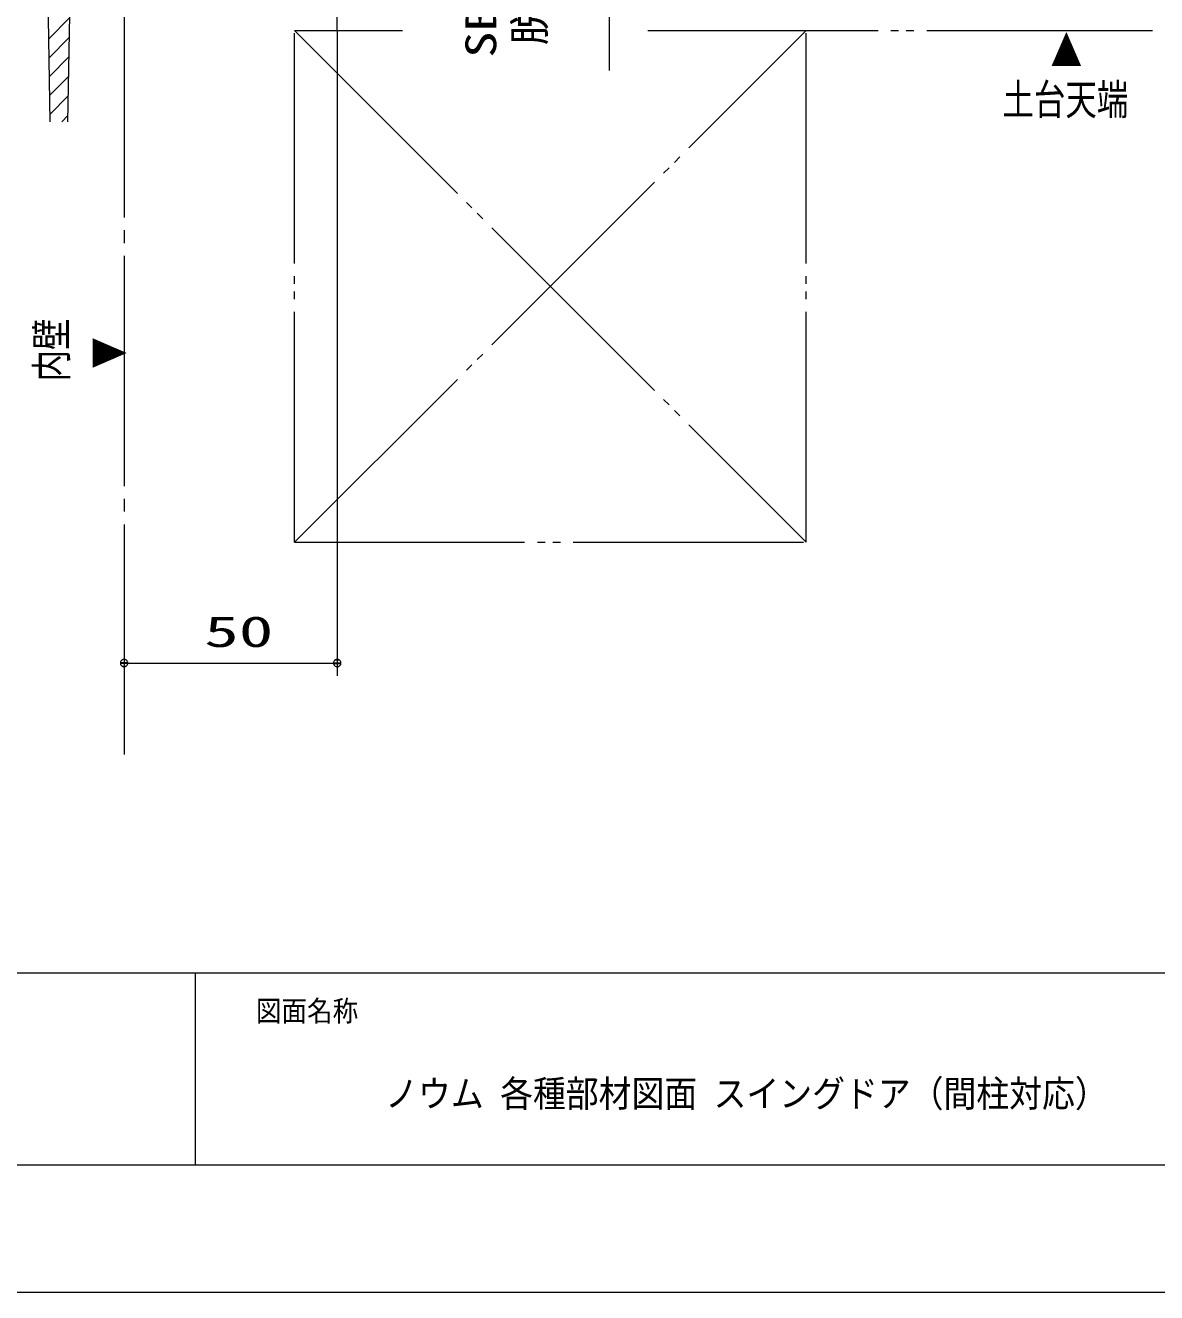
# Model space of a CAD drawing. Units: millimetres on the paper. Extents: x -305 to 305, y -152 to 152.
# Drawn here: x -214.3 to -125.8, y -148.5 to -49.4 of the extents above; entities that cross this region are included whole.
import ezdxf
from ezdxf.enums import TextEntityAlignment as Align

# ---------------------------------------------------------------- set-up
doc = ezdxf.new("R2010")
doc.units = ezdxf.units.MM
doc.linetypes.add('LONG_CHAIN', pattern=[21, 18, -1, 1, -1])
doc.linetypes.add('LONG_DOUBLE_CHAIN', pattern=[21.8, 18, -1, 0.6, -0.6, 0.6, -1])
for name, color, linetype, lineweight in [('0-1_TV', 7, 'Continuous', 9), ('0-2_0', 7, 'Continuous', 9), ('0-6_1図面枠', 7, 'Continuous', 9), ('0-7_図面枠', 3, 'Continuous', 9), ('0-8_DEFPOINTS', 7, 'Continuous', 9)]:
    doc.layers.add(name, color=color, linetype=linetype, lineweight=lineweight)
doc.styles.add('ＭＳ ゴシック', font='')
doc.styles.get('ＭＳ ゴシック').set_extended_font_data('MS Gothic')

# ---------------------------------------------------------------- blocks, each defined once
blk = doc.blocks.new('_DOTSMALL')
at = {"layer": '0-2_0'}
for p, q in [((0.0746, 0.1), (-0.0746, 0.1)), ((0.1223, -0.0248), (-0.1223, -0.0248))]:
    blk.add_line(p, q, dxfattribs=at)
for points in [[(0.125, 0), (0.124, 0.0157), (0.1211, 0.0311), (0.1162, 0.046), (0.1095, 0.0602), (0.1011, 0.0735), (0.0911, 0.0856), (0.0797, 0.0963), (0.067, 0.1055), (0.0532, 0.1131), (0.0386, 0.1189), (0.0234, 0.1228), (0.0078, 0.1248), (-0.0078, 0.1248), (-0.0234, 0.1228), (-0.0386, 0.1189), (-0.0532, 0.1131), (-0.067, 0.1055), (-0.0797, 0.0963), (-0.0911, 0.0856), (-0.1011, 0.0735), (-0.1095, 0.0602), (-0.1162, 0.046), (-0.1211, 0.0311), (-0.124, 0.0157), (-0.125, 0), (0, 0)], [(-0.125, 0), (-0.124, -0.0157), (-0.1211, -0.0311), (-0.1162, -0.046), (-0.1095, -0.0602), (-0.1011, -0.0735), (-0.0911, -0.0856), (-0.0797, -0.0963), (-0.067, -0.1055), (-0.0532, -0.1131), (-0.0386, -0.1189), (-0.0234, -0.1228), (-0.0078, -0.1248), (0.0078, -0.1248), (0.0234, -0.1228), (0.0386, -0.1189), (0.0532, -0.1131), (0.067, -0.1055), (0.0797, -0.0963), (0.0911, -0.0856), (0.1011, -0.0735), (0.1095, -0.0602), (0.1162, -0.046), (0.1211, -0.0311), (0.124, -0.0157), (0.125, 0), (0, 0)]]:
    blk.add_lwpolyline(points, close=True, dxfattribs=at)

msp = doc.modelspace()

# ---------------------------------------------------------------- linework, layer by layer
at = {"layer": '0-1_TV', "linetype": 'LONG_CHAIN'}
msp.add_line((-206.576, -25.417), (-206.576, -106.466), dxfattribs=at)
at = {"layer": '0-1_TV', "linetype": 'LONG_DOUBLE_CHAIN'}
for p, q in [((-189.91, -49.801), (-189.91, -29.801)), ((-193.265, -49.801), (-184.809, -49.801)), ((-193.243, -89.801), (-153.243, -49.801)), ((-193.243, -49.801), (-153.243, -89.801)), ((-193.243, -89.801), (-193.243, -49.801)), ((-165.629, -49.801), (-126.186, -49.801)), ((-153.243, -89.801), (-153.243, -49.801)), ((-193.265, -89.801), (-153.243, -89.801))]:
    msp.add_line(p, q, dxfattribs=at)
at = {"layer": '0-1_TV'}
for p, q in [((-168.649, -32.801), (-168.649, -52.91)), ((-212.35, -56.923), (-212.596, -42.809)), ((-210.971, -56.923), (-210.726, -42.837)), ((-212.463, -50.448), (-210.83, -48.814)), ((-212.437, -51.919), (-210.856, -50.338)), ((-189.91, -49.801), (-189.91, -100.262)), ((-212.412, -53.39), (-210.883, -51.861)), ((-212.386, -54.861), (-210.91, -53.384)), ((-212.36, -56.332), (-210.936, -54.908)), ((-211.454, -56.923), (-210.963, -56.431)), ((-206.576, -99.262), (-189.91, -99.262))]:
    msp.add_line(p, q, dxfattribs=at)
at = {"layer": '0-2_0'}
msp.add_line((-201.017, -123.498), (-201.017, -138.498), dxfattribs=at)
msp.add_line((-201.017, -123.498), (-201.017, -138.498), dxfattribs=at)
at = {"layer": '0-7_図面枠'}
msp.add_line((-291.017, -123.498), (108.983, -123.498), dxfattribs=at)
msp.add_lwpolyline([(-291.017, -138.498), (108.983, -138.498), (108.983, 138.502), (-291.017, 138.502)], close=True, dxfattribs=at)
at = {"layer": '0-8_DEFPOINTS'}
msp.add_line((118.983, -148.498), (-301.017, -148.498), dxfattribs=at)

# ---------------------------------------------------------------- block references
at = {"layer": '0-1_TV', "xscale": 2.32, "yscale": 2.32, "rotation": 180}
msp.add_blockref('_DOTSMALL', (-206.576, -99.262), dxfattribs=at)
at = {"layer": '0-1_TV', "xscale": 2.32, "yscale": 2.32}
msp.add_blockref('_DOTSMALL', (-189.91, -99.262), dxfattribs=at)

# ---------------------------------------------------------------- texts
at = {"layer": '0-1_TV', "style": 'ＭＳ ゴシック'}
for s, width, p in [('SBFL～', 1.25, (-176.761, -51.921)), ('脱衣FL', 1.05, (-172.948, -50.952)), ('内壁', 0.75, (-210.327, -77.229)), ('▼', 0.75, (-205.861, -76.244))]:
    msp.add_text(s, height=2.405, rotation=90, dxfattribs=dict(at, width=width)).set_placement(p, align=Align.BOTTOM_LEFT)
for s, width, p in [('▲', 0.75, (-134.138, -53.331)), ('土台天端', 0.75, (-137.906, -57.106)), ('50', 1.65, (-200.306, -98.725))]:
    msp.add_text(s, height=2.405, dxfattribs=dict(at, width=width)).set_placement(p, align=Align.BOTTOM_LEFT)
at = {"layer": '0-6_1図面枠', "style": 'ＭＳ ゴシック', "width": 0.9}
for s, height, p in [('図面名称', 1.628, (-196.268, -127.769)), ('ノウム 各種部材図面 スイングドア（間柱対応）', 2.092, (-186.165, -134.604))]:
    msp.add_text(s, height=height, dxfattribs=at).set_placement(p, align=Align.BOTTOM_LEFT)

doc.saveas('drawing.dxf')
